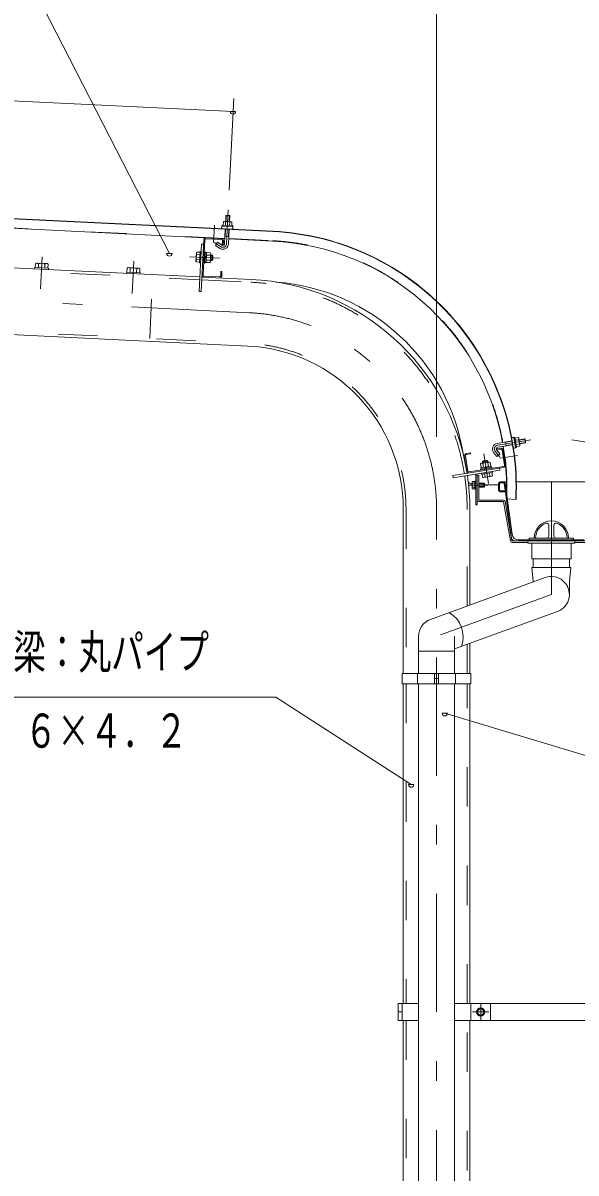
# Model space of a CAD drawing. Units: millimetres, scale not verified. Extents: x -34836 to 34836, y -16800 to 16800.
# Drawn here: x 18567 to 21941, y 5810 to 12821 of the extents above; entities that cross this region are included whole.
import ezdxf
from ezdxf.enums import TextEntityAlignment as Align

# ---------------------------------------------------------------- set-up
doc = ezdxf.new("R2010")
doc.units = ezdxf.units.MM
doc.header["$LTSCALE"] = 60
doc.linetypes.add('USER2', pattern=[10, 4, -6])
doc.linetypes.add('USER3', pattern=[24, 12, -5, 2, -5])
for name, color, linetype, lineweight in [('0-6_2-02BOLD', 7, 'Continuous', 18), ('0-7_2-12HIDDEN', 3, 'USER2', 18), ('0-8_2-22CENTER', 3, 'USER3', 18), ('0-9_2-42THIN', 4, 'Continuous', 18), ('0-A_2-52DIM', 3, 'Continuous', 18)]:
    doc.layers.add(name, color=color, linetype=linetype, lineweight=lineweight)
doc.styles.add('ＭＳ ゴシック', font='')
doc.styles.get('ＭＳ ゴシック').set_extended_font_data('MS Gothic')

msp = doc.modelspace()

# ---------------------------------------------------------------- linework, layer by layer
at = {"layer": '0-6_2-02BOLD'}
for p, q in [((20093.02, 11549.19), (12050.67, 11942.53)), ((12050.77, 11944.53), (20093.11, 11551.19)), ((16626.37, 11660.68), (19798.58, 11505.53)), ((19801.62, 11587.88), (19802.62, 11608.34)), ((19828.57, 11607.07), (19827.56, 11586.61)), ((19654.71, 11184.17), (19670.11, 11498.99)), ((19676.5, 11498.69), (19666.02, 11284.54)), ((19777.49, 11500.15), (19683.21, 11504.76)), ((19797.1, 11475.31), (19801.41, 11563.46)), ((19799.31, 11520.38), (19823.27, 11519.2)), ((19825.39, 11562.29), (19821.07, 11474.14)), ((19822.56, 11504.35), (20090.18, 11491.27)), ((19646.23, 11272.69), (16462.83, 11428.38)), ((19767.93, 11446.83), (19741.71, 11463.73)), ((19644.97, 11377.87), (19625.79, 11378.81)), ((19627.25, 11408.8), (19646.44, 11407.86)), ((19676, 11357.34), (19669.61, 11357.64)), ((19677.26, 11383.31), (19685.65, 11390.91)), ((19686.05, 11398.9), (19677.66, 11391.3)), ((19708.11, 11374.79), (19684.92, 11375.92)), ((19686.39, 11405.9), (19709.58, 11404.77)), ((19718.83, 11373.27), (19720.39, 11405.23)), ((18662.15, 11353.26), (18660.96, 11328.9)), ((18700.17, 11326.99), (18701.36, 11351.34)), ((18722.52, 11325.89), (18722.13, 11317.9)), ((19220.29, 11301.55), (19221.49, 11325.9)), ((19260.69, 11323.98), (19259.51, 11299.63)), ((19280.3, 11323.02), (19279.12, 11298.67)), ((19281.85, 11298.54), (19281.46, 11290.55)), ((19659.01, 11272.07), (19958.65, 11257.4)), ((19672.11, 11277.84), (19766.39, 11273.23)), ((21549.62, 10272.62), (21459.43, 10258.34)), ((21553.74, 10248.98), (21463.18, 10234.64)), ((21515.1, 10242.85), (21511.35, 10266.55)), ((21570.53, 10276.93), (21590.76, 10280.14)), ((21594.83, 10254.48), (21574.59, 10251.28)), ((21627.72, 10285), (21631.47, 10261.29)), ((21259.25, 10181.28), (21274.02, 10088.03)), ((21280.34, 10089.04), (21265.58, 10182.28)), ((21297.75, 10193.85), (21270.9, 10189.6)), ((21454.79, 10225.21), (21481.66, 10229.46)), ((21489.98, 10217.82), (21504.75, 10124.58)), ((21511.07, 10125.58), (21496.3, 10218.82)), ((21499.43, 10117.26), (21287.66, 10083.72)), ((21401.79, 10150.8), (21370.17, 10145.79)), ((21372.84, 10135.3), (21376.47, 10112.37)), ((21384.64, 10105.56), (21391.29, 10114.72)), ((21399.2, 10115.97), (21392.55, 10106.81)), ((21406.12, 10117.07), (21402.49, 10140)), ((21475.56, 10094.04), (21473.57, 10106.68)), ((21322.51, 10026.17), (21308.53, 10026.17)), ((21363.97, 10069.88), (21362.97, 10076.21)), ((21382.73, 10072.86), (21385.74, 10053.89)), ((21415.39, 10058.58), (21412.38, 10077.55)), ((21308.53, 10014.62), (21322.51, 10014.62)), ((21322.51, 9991.52), (21308.53, 9991.52)), ((21322.51, 9978.07), (21328.91, 9978.07)), ((21347.31, 10015.07), (21378.51, 10015.07)), ((21382.51, 10004.97), (21469.8, 10005.73)), ((21468.11, 10013.07), (21468.11, 9973.07)), ((21474.11, 9973.07), (21474.11, 10013.07)), ((21516.6, 10023.07), (21478.11, 10023.07)), ((21478.11, 10017.07), (21499.35, 10017.07)), ((21504.69, 9969.07), (21478.11, 9969.07)), ((21478.11, 9963.07), (21506.56, 9963.07)), ((21503.32, 10013.6), (21508.66, 9973.6)), ((21550.73, 9703.78), (21509.27, 10014.39)), ((21510.53, 9959.6), (21547.79, 9680.43)), ((21576.61, 10023.07), (22003.6, 10023.07)), ((21496.77, 9912.27), (21349.31, 9912.27)), ((21349.31, 9903.07), (21496.77, 9903.07)), ((21498.74, 9901.42), (21540.76, 9663.13)), ((21549.82, 9664.72), (21507.8, 9903.01)), ((21514.31, 9919.82), (21574.24, 9916.89)), ((20886.91, 9855.89), (20886.91, 8855.89)), ((21293.31, 9855.89), (21293.31, 9272.86)), ((21774.11, 9760.27), (21774.11, 9693.07)), ((21806.11, 9693.07), (21806.11, 9760.27)), ((21926.1, 9669.07), (21926.1, 9681.07)), ((21551.79, 9663.07), (22028.43, 9663.07)), ((21646.11, 9653.87), (21551.79, 9653.87)), ((21590.37, 9669.07), (21989.84, 9669.07)), ((21646.11, 9650.27), (21646.11, 9662.27)), ((21934.11, 9650.27), (21646.11, 9650.27)), ((21670.11, 9554.26), (21670.11, 9650.27)), ((21934.11, 9662.27), (21934.11, 9650.27)), ((22028.43, 9653.87), (21934.11, 9653.87)), ((21680.09, 9501.67), (21680.09, 9554.26)), ((21900.11, 9501.67), (21900.11, 9554.26)), ((21052.48, 9185.2), (21752.48, 9440.02)), ((21200.09, 9004.86), (21827.74, 9233.29)), ((20980.09, 8855.89), (20980.09, 9081.84)), ((21200.09, 9081.84), (21200.09, 8855.89)), ((20980.08, 8992.05), (21200.09, 8992.05)), ((21293.31, 8855.89), (21293.31, 9038.79)), ((20973.69, 8791.89), (20973.69, 8855.89)), ((21077.9, 8791.89), (21077.9, 8855.89)), ((21102.3, 8855.89), (21102.3, 8791.89)), ((21206.48, 8855.89), (21206.48, 8791.89)), ((20886.91, 8791.89), (20886.91, 6843.89)), ((20980.09, 2826.27), (20980.09, 8791.89)), ((21077.9, 8823.89), (21102.3, 8823.89)), ((21200.13, 8791.89), (21200.13, 2826.27)), ((21293.31, 6843.89), (21293.31, 8791.89)), ((20880.5, 6843.89), (20880.5, 6739.89)), ((22724.1, 6843.89), (21200.13, 6843.89)), ((21299.7, 6739.89), (21299.7, 6843.89)), ((21419.7, 6739.89), (21419.7, 6843.89)), ((20880.5, 6791.9), (20856.09, 6791.9)), ((20886.91, 6739.89), (20886.91, 3443.41)), ((21293.31, 2826.28), (21293.31, 6739.89))]:
    msp.add_line(p, q, dxfattribs=at)
for points in [[(19803.71, 11610.3), (19805.43, 11645.51), (19829.4, 11644.34), (19827.68, 11609.13)], [(19805.43, 11645.51), (19807.52, 11647.41), (19827.49, 11646.44), (19829.4, 11644.34)], [(13266.65, 11584.69), (13394.54, 11171.56), (19938.79, 10851.5)], [(19840.54, 11585.97), (19841.53, 11606.44), (19838.17, 11608.61), (19793.21, 11610.82), (19789.64, 11608.97), (19788.63, 11588.51)], [(19668.78, 11471.82), (19655.99, 11472.45), (19641.92, 11184.8), (19654.71, 11184.17)], [(19741.71, 11463.73), (19754.71, 11483.9), (19780.93, 11467.01)], [(19789.97, 11493.13), (19788.64, 11465.96), (19782.24, 11466.28), (19783.57, 11493.44)], [(18641.35, 11329.86), (18642.56, 11354.21), (18648.97, 11357.52), (18714.89, 11354.3), (18720.98, 11350.38), (18719.78, 11326.02)], [(19647.16, 11422.86), (19627.97, 11423.79), (19624.96, 11419.11), (19622.49, 11368.77), (19625.04, 11363.82), (19644.23, 11362.87)], [(19650.43, 11358.58), (19644.03, 11358.9), (19647.35, 11426.83), (19653.75, 11426.51)], [(19676, 11357.34), (19679.33, 11425.26), (19672.93, 11425.57)], [(19679.18, 11422.46), (19687.18, 11422.07), (19684.13, 11359.75), (19676.13, 11360.14)], [(19687.12, 11420.9), (19710.31, 11419.76), (19712.85, 11414.81), (19710.39, 11364.47), (19707.37, 11359.78), (19684.19, 11360.92)], [(19712.41, 11405.62), (19720.39, 11405.23), (19726.1, 11398.95), (19725.12, 11378.97), (19718.83, 11373.27), (19710.84, 11373.66)], [(18722.52, 11325.89), (18638.63, 11329.99), (18638.23, 11322)], [(19281.85, 11298.54), (19197.95, 11302.64), (19197.56, 11294.65)], [(19200.68, 11302.51), (19201.88, 11326.86), (19208.3, 11330.17), (19274.22, 11326.95), (19280.3, 11323.02)], [(19773.1, 11279.3), (19774.42, 11306.46), (19780.83, 11306.16), (19779.5, 11278.99)], [(21576.63, 10238.44), (21596.86, 10241.65), (21598.31, 10245.41), (21591.25, 10289.84), (21588.73, 10292.97), (21568.5, 10289.77)], [(21592.9, 10279.49), (21627.72, 10285), (21630.02, 10283.33)], [(21630.02, 10283.33), (21633.14, 10263.58), (21631.47, 10261.29), (21596.66, 10255.77)], [(21269.89, 10195.92), (21296.76, 10200.17), (21297.75, 10193.85)], [(21456.66, 10217.66), (21476.29, 10193.42), (21457.63, 10178.31), (21438, 10202.56)], [(21482.66, 10223.14), (21455.8, 10218.88), (21454.79, 10225.21)], [(21475.57, 10094.04), (21191.11, 10048.99), (21189.11, 10061.63), (21500.43, 10110.94)], [(21361.64, 10110.03), (21358.01, 10132.95), (21362.34, 10136.45), (21412.11, 10144.34), (21417.32, 10142.35), (21420.95, 10119.42)], [(21359.96, 10095.17), (21358.96, 10101.5), (21426.13, 10112.13), (21427.13, 10105.81)], [(21423.37, 10111.69), (21422.11, 10119.6), (21360.49, 10109.84), (21361.73, 10101.93)], [(21403.03, 10142.9), (21401.79, 10150.8), (21394.91, 10155.79), (21375.16, 10152.66), (21370.17, 10145.79), (21371.43, 10137.9)], [(21308.53, 10026.17), (21306.51, 10022.67), (21306.51, 9983.47), (21308.53, 9979.98), (21322.51, 9979.98)], [(21322.51, 9978.07), (21322.51, 10028.07), (21328.91, 10028.07)], [(21338.11, 10072.27), (21338.11, 9883.07), (21328.91, 9883.07), (21328.91, 10070.81)], [(21347.31, 9914.27), (21347.31, 10063.07), (21338.11, 10063.07)], [(21363.97, 10069.88), (21431.14, 10080.53), (21430.14, 10086.85)], [(21427.21, 10079.91), (21430.21, 10060.93), (21425.89, 10057.42), (21376.11, 10049.54), (21370.91, 10051.54), (21367.9, 10070.51)], [(21347.31, 9991.07), (21378.51, 9991.07), (21382.51, 9995.07), (21382.51, 10011.07), (21378.51, 10015.07), (21378.51, 9991.07)], [(21654.12, 9669.07), (21654.12, 9681.07), (21926.11, 9681.07), (21926.11, 9669.07)], [(21910.11, 9650.27), (21910.11, 9554.26), (21670.11, 9554.26)], [(21900.11, 9336.66), (21900.11, 9413.72), (21908.1, 9501.67), (21672.1, 9501.67), (21680.11, 9413.68)], [(20980.09, 6843.89), (20856.09, 6843.89), (20856.09, 6739.89), (20980.09, 6739.89)], [(21200.13, 6739.89), (22724.1, 6739.89), (22724.1, 6843.89)]]:
    msp.add_lwpolyline(points, dxfattribs=at)
for points in [[(19846.24, 11579.28), (19846.55, 11585.67), (19782.63, 11588.81), (19782.32, 11582.42)], [(21567.55, 10295.71), (21561.22, 10294.71), (21571.25, 10231.5), (21577.56, 10232.5)], [(21299.69, 8791.89), (20880.5, 8791.89), (20880.5, 8855.89), (21299.69, 8855.89)], [(21379.21, 6803.43), (21359.19, 6814.99), (21339.21, 6803.43), (21339.21, 6780.35), (21359.19, 6768.8), (21379.21, 6780.35)]]:
    msp.add_lwpolyline(points, close=True, dxfattribs=at)
for radius in [25, 19.6]:
    msp.add_circle((21359.19, 6791.9), radius, dxfattribs=at)
for centre, radius, start, end in [((19785.92, 11574.23), 8, 87.19978, 267.19978), ((19795.67, 11599.19), 11.5, 52.81572, 112.81572), ((19813.58, 11566.78), 42.99, 69.61201, 104.78793), ((19834.59, 11597.28), 11.5, 61.58423, 121.58423), ((19841.86, 11571.49), 8, 267.20061, 87.20059), ((19682.9, 11498.37), 12.8, 87.19728, 177.19728), ((19682.9, 11498.37), 6.4, 87.19728, 177.19728), ((19777.18, 11493.76), 6.4, 357.2092, 87.2012), ((19777.18, 11493.76), 12.8, 357.20143, 87.2012), ((20016.9, 9993.06), 1558, 357.19991, 87.20001), ((20016.9, 9993.06), 1560, 357.19991, 87.2), ((19786.62, 11475.83), 34.5, 237.19998, 357.19998), ((19786.62, 11475.83), 10.5, 237.19998, 357.19998), ((20016.9, 9993.06), 1500, 10.38887, 87.20001), ((18651.79, 11342.23), 15.13, 46.76883, 87.19998), ((19634.12, 11370.89), 11.51, 136.47221, 177.19904), ((19665.51, 11391.9), 41.84, 156.17363, 198.22444), ((19636.31, 11415.87), 11.51, 177.19904, 217.92586), ((19669.83, 11391.68), 41.84, 336.17365, 18.22444), ((19699.03, 11367.71), 11.51, 357.19905, 37.92586), ((19701.23, 11412.7), 11.51, 316.47221, 357.19904), ((18679.25, 11300.86), 55.12, 66.33568, 108.06429), ((18710.61, 11339.35), 15.14, 87.19998, 127.6283), ((19211.12, 11314.87), 15.13, 46.76883, 87.19998), ((19238.58, 11273.5), 55.12, 66.33568, 108.06429), ((19269.93, 11311.99), 15.14, 87.19998, 127.6283), ((19672.42, 11284.22), 12.8, 177.19728, 267.18843), ((19672.42, 11284.22), 6.4, 177.19728, 267.18843), ((19766.71, 11279.61), 12.8, 267.19951, 357.20206), ((19766.71, 11279.61), 6.4, 267.19951, 357.20918), ((19890.1, 9855.89), 1403.2, 8.99988, 87.19992), ((20016.9, 9993.06), 1252, 8.8508, 85.64871), ((19890.1, 9855.89), 996.8, 0, 87.19992), ((21464.82, 10224.26), 34.5, 98.99751, 218.99992), ((20016.9, 9993.06), 1500, 357.19992, 9.47205), ((21555.25, 10289.72), 6.69, 8.99693, 188.99693), ((21564.44, 10234.48), 6.26, 188.99661, 8.99661), ((21580.38, 10285.07), 11.5, 334.61195, 34.61194), ((21552.32, 10260.9), 42.99, 351.41122, 26.58713), ((21586.47, 10246.58), 11.5, 343.38046, 43.38045), ((21271.9, 10183.28), 12.8, 99.00055, 189.0031), ((21271.9, 10183.28), 6.4, 98.99463, 189.0043), ((21464.82, 10224.26), 10.5, 98.99451, 218.99451), ((21483.66, 10216.82), 12.8, 9.0014, 99.00119), ((21483.66, 10216.82), 6.4, 9.00261, 98.99463), ((21366.78, 10125.52), 11.51, 58.27299, 98.9998), ((21393.78, 10099.07), 41.84, 77.97704, 120.02785), ((21411.27, 10132.56), 11.51, 98.9998, 139.72662), ((21498.43, 10123.58), 6.4, 279.00655, 9.00653), ((21498.43, 10123.58), 12.8, 279.00534, 9.00533), ((21286.67, 10090.03), 12.8, 189.01418, 279.00533), ((19890.1, 9855.89), 1403.2, 0, 8.47734), ((21286.67, 10090.03), 6.4, 189.01538, 279.00653), ((21376.96, 10061.32), 11.51, 278.9998, 319.72662), ((21394.45, 10094.8), 41.84, 257.97704, 300.02785), ((21421.44, 10068.37), 11.51, 238.27298, 278.9998), ((21326.96, 10064.49), 60, 223.27379, 250.07101), ((21315.78, 10020.39), 9.27, 180, 218.5314), ((21340.55, 10003.07), 34.04, 160.16864, 199.82909), ((21315.77, 9985.75), 9.26, 141.45374, 180), ((21478.11, 10013.07), 10, 90, 180), ((21478.11, 9973.07), 10, 180, 270), ((21478.11, 10013.07), 4, 90, 180), ((21478.11, 9973.07), 4, 180, 270), ((21499.35, 10013.07), 10, 7.60199, 90), ((21499.35, 10013.07), 4, 7.60417, 90), ((21504.69, 9973.07), 4, 270, 7.60158), ((21506.56, 9959.07), 4, 7.60417, 90), ((21349.31, 9914.27), 11.2, 180, 270), ((21349.31, 9914.27), 2, 180, 270), ((21496.77, 9901.07), 11.2, 10.00008, 90), ((21496.77, 9901.07), 2, 10.00023, 90), ((21790.11, 9681.07), 104, 0, 180), ((21790.11, 9681.07), 96, 109.47116, 180), ((21762.12, 9760.27), 12, 0, 109.47487), ((21818.11, 9760.27), 12, 70.5251, 180), ((21790.11, 9681.07), 96, 0, 70.52881), ((21567.62, 9683.07), 20, 187.60312, 270), ((21590.37, 9709.07), 40, 187.60284, 270), ((21762.12, 9693.07), 12, 270, 0), ((21818.11, 9693.07), 12, 180, 270), ((21551.79, 9665.07), 11.2, 189.99995, 270), ((21551.79, 9665.07), 2, 190.00023, 270), ((21790.11, 9336.66), 110, 289.99896, 110.0006), ((21090.11, 9081.84), 110, 110.00227, 180), ((21074.9, 9076.33), 177.08, 341.60916, 58.39586)]:
    msp.add_arc(centre, radius, start, end, dxfattribs=at)
at = {"layer": '0-7_2-12HIDDEN'}
for p, q in [((19798.68, 11507.52), (16626.47, 11662.68)), ((19822.65, 11506.35), (20090.27, 11493.26)), ((16462.01, 11411.61), (19645.41, 11255.91)), ((19340.33, 10897.59), (19358.55, 11269.94)), ((19658.18, 11255.28), (19957.83, 11240.63)), ((13389.25, 11188.64), (19939.62, 10868.27)), ((20903.7, 9855.89), (20903.7, 8855.89)), ((21276.5, 9266.74), (21276.5, 9855.89)), ((21276.5, 8855.89), (21276.5, 9032.67)), ((20903.7, 8791.89), (20903.7, 6843.89)), ((21276.5, 6843.89), (21276.5, 8791.89)), ((20903.7, 6739.89), (20903.7, 3443.89)), ((21276.5, 2826.28), (21276.5, 6739.89))]:
    msp.add_line(p, q, dxfattribs=at)
for centre, radius, start, end in [((20016.9, 9993.06), 1502, 10.38693, 87.2), ((19890.1, 9855.89), 1386.4, 8.99983, 87.19992), ((19890.1, 9855.89), 1013.6, 0, 87.19992), ((20016.9, 9993.06), 1502, 357.19991, 9.47142), ((19890.1, 9855.89), 1386.4, 0, 8.47098)]:
    msp.add_arc(centre, radius, start, end, dxfattribs=at)
at = {"layer": '0-8_2-22CENTER'}
for p, q in [((19819.2, 11681.52), (19809.08, 11474.73)), ((19729.36, 11482.48), (19734.57, 11588.75)), ((19774.43, 11456.92), (19734.93, 11482.37)), ((19948.73, 11054.46), (13256.72, 11381.75)), ((18674.31, 11200.09), (18683.89, 11395.87)), ((19243.21, 11368.51), (19233.64, 11172.74)), ((19583.77, 11395.9), (19765.55, 11386.99)), ((21665.78, 10278.88), (21461.3, 10246.48)), ((21914.43, 10278.88), (22118.91, 10246.48)), ((21407.26, 10013.97), (21378.78, 10193.72)), ((21447.33, 10210.11), (21476.91, 10173.58)), ((21477.61, 10168.07), (21582.7, 10184.71)), ((21286.51, 10003.07), (21402.51, 10003.07)), ((21090.1, -1848.11), (21090.1, 9855.89)), ((21359.19, 6741.89), (21359.19, 6841.88)), ((21309.19, 6791.9), (21409.21, 6791.9))]:
    msp.add_line(p, q, dxfattribs=at)
msp.add_lwpolyline([(21790.11, 10023.07), (21790.11, 9336.65), (21090.1, 9081.84)], dxfattribs=at)
for centre, radius, start, end in [((19786.62, 11475.83), 22.5, 237.19998, 357.19998), ((19890.1, 9855.89), 1200, 0, 87.19992), ((21464.82, 10224.26), 22.5, 99.0022, 219.0022)]:
    msp.add_arc(centre, radius, start, end, dxfattribs=at)
at = {"layer": '0-9_2-42THIN'}
for p, q in [((19805.71, 11610.21), (19807.52, 11647.41)), ((19827.5, 11646.44), (19825.68, 11609.23)), ((19798.94, 11512.91), (19801.31, 11520.27)), ((19801.31, 11520.27), (19803.41, 11563.36)), ((19711.04, 11377.66), (19723.02, 11377.07)), ((19724.2, 11401.04), (19712.2, 11401.63)), ((21630.01, 10283.33), (21593.21, 10277.5)), ((21596.35, 10257.75), (21633.14, 10263.58)), ((21373.5, 10150.37), (21375.38, 10138.53)), ((21399.08, 10142.27), (21397.21, 10154.12)), ((21381.71, 10011.87), (21347.31, 10011.87)), ((21347.31, 9994.27), (21381.71, 9994.27))]:
    msp.add_line(p, q, dxfattribs=at)
for points in [[(19823.38, 11562.38), (19821.28, 11519.3), (19822.91, 11511.74)], [(21549.98, 10270.66), (21511.67, 10264.59), (21503.97, 10265.39)], [(21507.74, 10241.68), (21514.79, 10244.83), (21553.41, 10250.95)]]:
    msp.add_lwpolyline(points, dxfattribs=at)
at = {"layer": '0-A_2-52DIM'}
for p, q in [((21090.1, 13171.94), (21090.1, 10298.29)), ((19848.51, 12280.81), (11937.97, 12667.7)), ((19852.42, 12360.71), (19825.07, 11801.37)), ((19864.51, 12280.81), (19832.51, 12280.81)), ((19476.19, 11415.37), (19444.19, 11415.37)), ((21156.16, 8612.72), (21124.16, 8612.72)), ((20951.35, 8177.56), (20919.35, 8177.56))]:
    msp.add_line(p, q, dxfattribs=at)
for points in [[(19460.19, 11415.37), (17870.12, 14511.89), (14910.12, 14511.89)], [(17630.1, 8711.89), (20110.1, 8711.89), (20935.35, 8177.56)], [(21140.16, 8612.72), (23470.12, 7911.88), (26670.13, 7911.88)]]:
    msp.add_lwpolyline(points, dxfattribs=at)
for centre in [(19848.51, 12280.81), (19460.19, 11415.37), (21140.16, 8612.72), (20935.35, 8177.56)]:
    msp.add_arc(centre, 16, 180, 0, dxfattribs=at)

# ---------------------------------------------------------------- texts
at = {"layer": '0-A_2-52DIM', "color": 7, "style": 'ＭＳ ゴシック', "width": 0.7}
for s, p in [('柱・梁：丸パイプ', (18110.1, 8820.32)), ('φ１０１．６×４．２', (17630.1, 8340.31))]:
    msp.add_text(s, height=208.4, dxfattribs=at).set_placement(p, align=Align.BOTTOM_LEFT)

doc.saveas('drawing.dxf')
